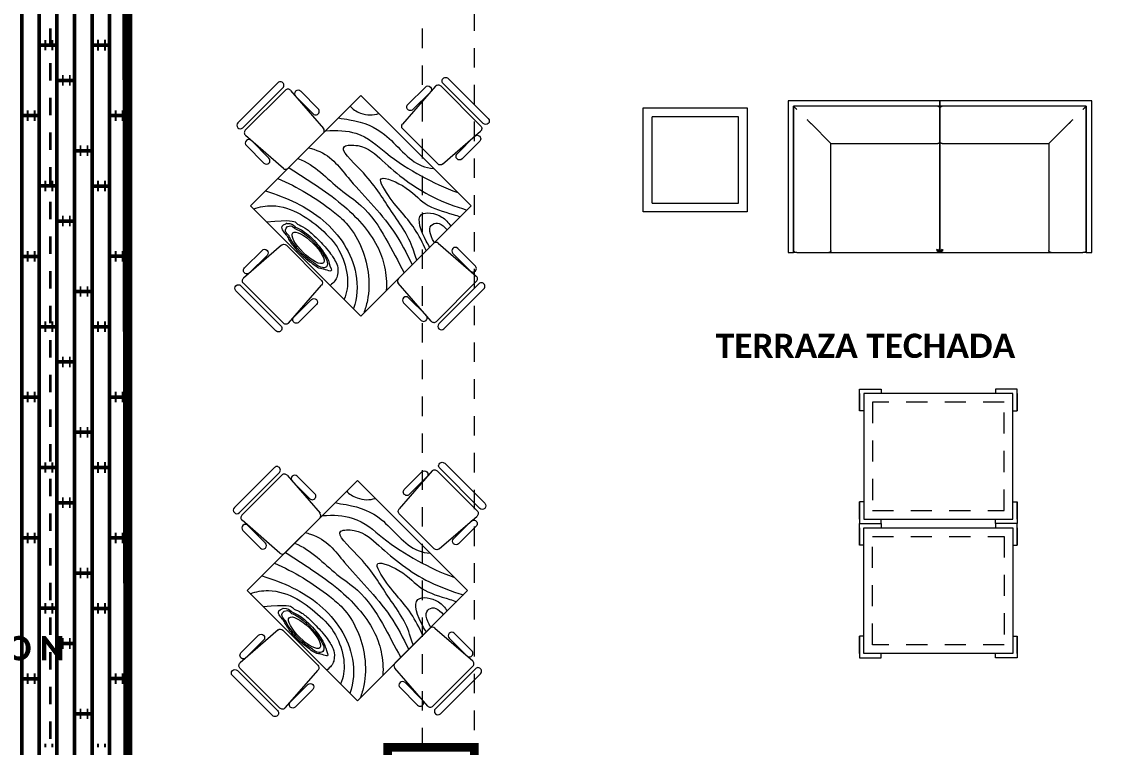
# Model space of a CAD drawing. Header units: metres. Extents: x -144 to 1000, y -717 to 29.
# Drawn here: x 452.45 to 458.7, y -567.22 to -563.03 of the extents above; entities that cross this region are included whole.
import ezdxf

# ---------------------------------------------------------------- set-up
doc = ezdxf.new("R2010")
doc.units = ezdxf.units.M
for name, pattern in [('Basculante', [0.11625, 0.075, -0.04125]), ('basculante modificado', [0.18, 0.1125, -0.0675]), ('IMPORT-HIDDEN _3_', [0.182813, 0.121875, -0.060938])]:
    doc.linetypes.add(name, pattern=pattern)
doc.layers.get('0').update_dxf_attribs({"color": 1})
doc.layers.add('00-MEDICION', color=30, linetype='Continuous')
for name, color, linetype, lineweight in [('A-DETL', 1, 'Continuous', 9), ('A-FLOR', 2, 'Continuous', 9), ('A-FLOR-PATT', 8, 'Continuous', 50), ('G-ANNO-TEXT', 2, 'Continuous', 9), ('G-IMPT', 1, 'Continuous', 9), ('I-FURN', 2, 'Continuous', 9), ('L-SITE', 7, 'Continuous', 9)]:
    doc.layers.add(name, color=color, linetype=linetype, lineweight=lineweight)
doc.styles.add('Calibri_B_1', font='calibrib.ttf', dxfattribs={"height": 0.135})

# ---------------------------------------------------------------- blocks, each defined once
blk = doc.blocks.new('COMEDOR 4 SILLAS DIAG - 21-comedor 4 45grados_dwg_M110X110-1805819-Nivel 4')
at = {"layer": 'G-IMPT', "flags": 128}
blk.add_lwpolyline([(0, 0), (0, 1.1), (1.1, 1.1), (1.1, 0)], close=True, dxfattribs=at)
at = {"layer": 'G-IMPT'}
blk.add_arc((0.2752, 0.0861), 0.01, 138.7027, 189.10249, dxfattribs=at)
blk.add_ellipse((0.4966, 0.0767), major_axis=(0.1515, 0.0015), ratio=0.31476, dxfattribs=at)
for points, knots in [([(0, 0.749), (0.0518, 0.8091), (0.1891, 0.9295), (0.4414, 0.9335), (0.7057, 0.9972), (0.8773, 1.0568), (0.9686, 1.1)], [0.9719303, 0.9719303, 0.9719303, 0.9719303, 1.1259761, 1.3571582, 1.6617126, 1.9632041, 1.9632041, 1.9632041, 1.9632041]), ([(0, 0.8783), (0.0208, 0.8915), (0.1355, 0.9769), (0.3199, 1.0545), (0.5904, 1.0045), (0.7042, 1.0808), (0.7264, 1.1)], [0.5038569, 0.5038569, 0.5038569, 0.5038569, 0.5681462, 0.8367023, 1.1794464, 1.2699002, 1.2699002, 1.2699002, 1.2699002]), ([(0, 0.9932), (0.0229, 0.9896), (0.113, 1.0131), (0.1598, 1.0632), (0.1795, 1.1)], [0.2945227, 0.2945227, 0.2945227, 0.2945227, 0.3713813, 0.4963541, 0.4963541, 0.4963541, 0.4963541]), ([(1.1, 0.5579), (1.0596, 0.5752), (0.9609, 0.6385), (0.7038, 0.6723), (0.4661, 0.7392), (0.1112, 0.7197), (0.2681, 0.8786), (0.5074, 0.8808), (0.8064, 0.915), (1.0228, 1.0172), (1.1, 1.0578)], [0.048907, 0.048907, 0.048907, 0.048907, 0.116427, 0.480781, 0.821899, 1.031537, 1.13045, 1.34421, 1.805191, 2.064308, 2.064308, 2.064308, 2.064308]), ([(1.1, 0.6524), (1.0436, 0.6735), (0.876, 0.7301), (0.7026, 0.7139), (0.4612, 0.7855), (0.7014, 0.8891), (0.8577, 0.8586), (1.0057, 0.9414), (1.085, 0.9835), (1.1, 0.9913)], [0.067736, 0.067736, 0.067736, 0.067736, 0.243918, 0.595805, 0.666767, 0.826021, 1.031842, 1.243773, 1.293489, 1.293489, 1.293489, 1.293489]), ([(1.1, 0.6879), (1.0848, 0.6913), (0.9991, 0.7132), (0.8253, 0.7904), (0.989, 0.91), (1.0711, 0.9022), (1.1, 0.8966)], [0.1661009, 0.1661009, 0.1661009, 0.1661009, 0.2091151, 0.3990807, 0.5437607, 0.6276558, 0.6276558, 0.6276558, 0.6276558]), ([(1.1, 0.7328), (1.0976, 0.7334), (1.0793, 0.7384), (1.0004, 0.7673), (0.9936, 0.8472), (1.0412, 0.8638), (1.1, 0.8602)], [0.1593153, 0.1593153, 0.1593153, 0.1593153, 0.1669416, 0.2170945, 0.2754955, 0.4324473, 0.4324473, 0.4324473, 0.4324473]), ([(0, 0.5796), (0.0113, 0.586), (0.1387, 0.6564), (0.3582, 0.6116), (0.7749, 0.619), (1.0153, 0.5418), (1.1, 0.5122)], [0.989257, 0.989257, 0.989257, 0.989257, 1.024003, 1.384133, 1.873372, 2.143024, 2.143024, 2.143024, 2.143024]), ([(0, 0.4723), (0.1199, 0.5272), (0.2992, 0.5089), (0.5882, 0.57), (0.8302, 0.5185), (1.0128, 0.458), (1.1, 0.4322)], [0.992735, 0.992735, 0.992735, 0.992735, 1.38086, 1.566082, 1.869631, 2.142355, 2.142355, 2.142355, 2.142355]), ([(0, 0.3808), (0.0732, 0.3983), (0.2226, 0.429), (0.4909, 0.4779), (0.7759, 0.4644), (0.9754, 0.3704), (1.0629, 0.2968), (1.1, 0.2535)], [0.922023, 0.922023, 0.922023, 0.922023, 1.149683, 1.385179, 1.76964, 1.936279, 2.107402, 2.107402, 2.107402, 2.107402]), ([(0, 0.2728), (0.138, 0.3285), (0.333, 0.375), (0.6411, 0.4026), (0.883, 0.3056), (1.0419, 0.1402), (1.0874, 0.0562), (1.1, 0.0281)], [0.520781, 0.520781, 0.520781, 0.520781, 0.970028, 1.09483, 1.462095, 1.657606, 1.751408, 1.751408, 1.751408, 1.751408]), ([(0, 0.148), (0.1385, 0.221), (0.4186, 0.3309), (0.8307, 0.2548), (0.9913, 0.0714), (1.0259, 0)], [0.285148, 0.285148, 0.285148, 0.285148, 0.747336, 1.190268, 1.433864, 1.433864, 1.433864, 1.433864]), ([(0.0311, 0), (0.0483, 0.0402), (0.1615, 0.1979), (0.4427, 0.2439), (0.6674, 0.2328), (0.8547, 0.131), (0.9119, 0.0472), (0.9329, 0)], [0.493181, 0.493181, 0.493181, 0.493181, 0.611132, 1.000801, 1.199211, 1.360505, 1.512637, 1.512637, 1.512637, 1.512637]), ([(0.3838, 0.1607), (0.4046, 0.1651), (0.4268, 0.1675), (0.4882, 0.1688), (0.5143, 0.1687), (0.535, 0.1683)], [1.024733, 1.024733, 1.024733, 1.024733, 1.4433032, 1.4433032, 1.6655054, 1.6655054, 1.6655054, 1.6655054]), ([(0.535, 0.1683), (0.5556, 0.1678), (0.5737, 0.1669), (0.6154, 0.1636), (0.6354, 0.1607), (0.6513, 0.1572)], [1.6655054, 1.6655054, 1.6655054, 1.6655054, 1.8877076, 1.8877076, 2.2523494, 2.2523494, 2.2523494, 2.2523494]), ([(0.1583, 0), (0.2699, 0.132), (0.2921, 0.1403), (0.3165, 0.1426), (0.3232, 0.142), (0.326, 0.1418)], [0.0069411, 0.0069411, 0.0069411, 0.0069411, 0.2306973, 0.2306973, 0.3323643, 0.3323643, 0.3323643, 0.3323643]), ([(0.3346, 0.1184), (0.3399, 0.1204), (0.3457, 0.1229), (0.3651, 0.1303), (0.3805, 0.1352), (0.42, 0.1415), (0.4431, 0.1433), (0.4695, 0.1436)], [0.501233, 0.501233, 0.501233, 0.501233, 0.702566, 0.702566, 1.105232, 1.105232, 1.507899, 1.507899, 1.507899, 1.507899]), ([(0.5178, 0.0093), (0.4872, 0.0084), (0.4571, 0.0092), (0.3973, 0.0147), (0.3684, 0.0198), (0.349, 0.0281)], [4.5737, 4.5737, 4.5737, 4.5737, 5.066298, 5.066298, 5.621924, 5.621924, 5.621924, 5.621924])]:
    blk.add_open_spline(points, degree=3, knots=knots, dxfattribs=at)
for points in [[(0.326, 0.1418), (0.339, 0.147), (0.3581, 0.1553), (0.3838, 0.1607)], [(0.6513, 0.1572), (0.664, 0.1544), (0.6726, 0.1527), (0.6867, 0.1496)], [(0.3075, 0.035), (0.2895, 0.0393), (0.2397, 0.0357), (0.2654, 0.0845)], [(0.2677, 0.0927), (0.2881, 0.1159), (0.3087, 0.118), (0.3208, 0.1171)], [(0.35, 0.0386), (0.332, 0.0473), (0.2841, 0.0308), (0.2867, 0.081)], [(0.2867, 0.081), (0.3034, 0.1182), (0.323, 0.1031), (0.3344, 0.1075)], [(0.3208, 0.1171), (0.329, 0.1166), (0.3294, 0.1163), (0.3346, 0.1184)], [(0.3344, 0.1075), (0.3458, 0.1119), (0.3596, 0.1181), (0.376, 0.1229)], [(0.376, 0.1229), (0.4259, 0.1375), (0.5438, 0.137), (0.5929, 0.1227)], [(0.4695, 0.1436), (0.5222, 0.1442), (0.5714, 0.1384), (0.6, 0.1312)], [(0.5929, 0.1227), (0.6208, 0.1146), (0.6649, 0.1139), (0.68, 0.0833)], [(0.6, 0.1312), (0.6168, 0.1269), (0.6405, 0.1246), (0.6608, 0.1146)], [(0.68, 0.0833), (0.6924, 0.058), (0.6477, 0.035), (0.627, 0.0341)], [(0.6608, 0.1146), (0.6722, 0.1089), (0.682, 0.1023), (0.7155, 0.0873)], [(0.7155, 0.0873), (0.749, 0.0724), (0.6888, 0.0567), (0.6784, 0.0469)], [(0.6867, 0.1496), (0.7009, 0.1464), (0.7171, 0.1418), (0.7328, 0.1326)], [(0.7328, 0.1326), (0.7469, 0.1243), (0.7653, 0.1104), (0.7829, 0.0804)], [(0.7829, 0.0804), (0.7959, 0.0582), (0.7976, 0.0344), (0.7937, 0)], [(0.3336, 0.0317), (0.3263, 0.0323), (0.3171, 0.0326), (0.3075, 0.035)], [(0.349, 0.0281), (0.343, 0.0306), (0.3409, 0.0311), (0.3336, 0.0317)], [(0.552, 0.0222), (0.4907, 0.0145), (0.3877, 0.0205), (0.35, 0.0386)], [(0.5884, 0.0181), (0.5695, 0.0142), (0.5483, 0.0102), (0.5178, 0.0093)], [(0.627, 0.0341), (0.6063, 0.0333), (0.5822, 0.0261), (0.552, 0.0222)], [(0.6419, 0.0267), (0.619, 0.0201), (0.6073, 0.0219), (0.5884, 0.0181)], [(0.6784, 0.0469), (0.668, 0.0372), (0.6543, 0.0304), (0.6419, 0.0267)]]:
    blk.add_open_spline(points, degree=3, dxfattribs=at)
blk = doc.blocks.new('COMEDOR 4 SILLAS DIAG - 21-comedor 4 45grados_dwg_CHAIR2-1805820-Nivel 4')
at = {"layer": 'G-IMPT'}
for p, q in [((0.1464, 0.271), (0.3219, 0.271)), ((0, -0.1749), (0, 0.1749)), ((0.0231, 0.1999), (0.3766, 0.2247)), ((0.3219, 0.221), (0.1464, 0.221)), ((0.4034, 0.1998), (0.4034, -0.1998)), ((0.4284, -0.1998), (0.4284, 0.1998)), ((0.4784, 0.1998), (0.4784, -0.1998)), ((0.3766, -0.2247), (0.0231, -0.1999)), ((0.3219, -0.221), (0.1464, -0.221)), ((0.1464, -0.271), (0.3219, -0.271))]:
    blk.add_line(p, q, dxfattribs=at)
for centre, start, end in [((0.1464, 0.246), 89.97961, 269.97961), ((0.1464, 0.246), 89.97961, 269.97961), ((0.3219, 0.246), 269.97961, 89.97961), ((0.025, 0.1749), 94.39871, 180), ((0.3784, 0.1998), 360, 94.02744), ((0.4534, 0.1998), 360, 180), ((0.025, -0.1749), 180, 265.60129), ((0.1464, -0.246), 90.02039, 270.02039), ((0.1464, -0.246), 90.02039, 270.02039), ((0.3219, -0.246), 270.02039, 90.02039), ((0.3784, -0.1998), 265.97256, 360), ((0.4534, -0.1998), 180, 360)]:
    blk.add_arc(centre, 0.025, start, end, dxfattribs=at)
blk = doc.blocks.new('COMEDOR 4 SILLAS DIAG - 21-comedor 4 45grados_dwg_CHAIR2-1805821-Nivel 4')
at = {"layer": 'G-IMPT'}
for p, q in [((0.1464, 0.271), (0.3219, 0.271)), ((0, -0.1749), (0, 0.1749)), ((0.0231, 0.1999), (0.3766, 0.2247)), ((0.3219, 0.221), (0.1464, 0.221)), ((0.4034, 0.1998), (0.4034, -0.1998)), ((0.4284, -0.1998), (0.4284, 0.1998)), ((0.4784, 0.1998), (0.4784, -0.1998)), ((0.3766, -0.2247), (0.0231, -0.1999)), ((0.3219, -0.221), (0.1464, -0.221)), ((0.1464, -0.271), (0.3219, -0.271))]:
    blk.add_line(p, q, dxfattribs=at)
for centre, start, end in [((0.1464, 0.246), 89.97961, 269.97961), ((0.1464, 0.246), 89.97961, 269.97961), ((0.3219, 0.246), 269.97961, 89.97961), ((0.025, 0.1749), 94.39871, 180), ((0.3784, 0.1998), 360, 94.02744), ((0.4534, 0.1998), 360, 180), ((0.025, -0.1749), 180, 265.60129), ((0.1464, -0.246), 90.02039, 270.02039), ((0.1464, -0.246), 90.02039, 270.02039), ((0.3219, -0.246), 270.02039, 90.02039), ((0.3784, -0.1998), 265.97256, 360), ((0.4534, -0.1998), 180, 360)]:
    blk.add_arc(centre, 0.025, start, end, dxfattribs=at)
blk = doc.blocks.new('COMEDOR 4 SILLAS DIAG - 21-comedor 4 45grados_dwg_A$C282D5D8F-1805822-Nivel 4')
at = {"extrusion": (0, 0, -1), "xscale": 10, "yscale": 10, "zscale": -10}
for p, rotation in [((12.243, 7.536), 90.00000000000001), ((12.243, -4.082), 270)]:
    blk.add_blockref('COMEDOR 4 SILLAS DIAG - 21-comedor 4 45grados_dwg_CHAIR2-1805820-Nivel 4', p, dxfattribs=dict(at, rotation=rotation))
at = {"xscale": 10, "yscale": 10, "zscale": 10}
for name, p in [('COMEDOR 4 SILLAS DIAG - 21-comedor 4 45grados_dwg_M110X110-1805819-Nivel 4', (-17.743, -3.892)), ('COMEDOR 4 SILLAS DIAG - 21-comedor 4 45grados_dwg_CHAIR2-1805821-Nivel 4', (-6.743, 1.608))]:
    blk.add_blockref(name, p, dxfattribs=at)
at = {"xscale": 10, "yscale": 10, "zscale": 10, "rotation": 180}
blk.add_blockref('COMEDOR 4 SILLAS DIAG - 21-comedor 4 45grados_dwg_CHAIR2-1805821-Nivel 4', (-17.743, 1.608), dxfattribs=at)
blk = doc.blocks.new('COMEDOR 4 SILLAS DIAG - 21-comedor 4 45grados_dwg-1805818-Nivel 4')
at = {"xscale": 0.0818181818181819, "yscale": 0.0818181818181819, "zscale": 0.0818181818181819, "rotation": 314.9999999999999}
blk.add_blockref('COMEDOR 4 SILLAS DIAG - 21-comedor 4 45grados_dwg_A$C282D5D8F-1805822-Nivel 4', (-2211.6483, 496.7134), dxfattribs=at)
blk = doc.blocks.new('U')
at = {"layer": 'A-DETL', "color": 7, "linetype": 'Basculante', "lineweight": 35}
blk.add_line((457.1376, -498.6099), (457.1376, -506.3589), dxfattribs=at)
at = {"layer": 'A-DETL', "color": 7, "linetype": 'basculante modificado'}
for p, q in [((459.2877, -505.5599), (459.2877, -498.7599)), ((459.5877, -498.7599), (459.5877, -505.5599))]:
    blk.add_line(p, q, dxfattribs=at)
at = {"layer": 'A-FLOR'}
blk.add_line((457.5876, -500.4099), (457.5876, -506.46), dxfattribs=at)
at = {"layer": 'A-FLOR-PATT', "color": 8, "true_color": 0x808080, "transparency": 33554559}
for p, q in [((456.9741, -499.3599), (456.9741, -508.97)), ((457.0757, -499.3599), (457.0757, -508.97)), ((457.1773, -499.3599), (457.1773, -508.97)), ((457.2789, -499.3599), (457.2789, -506.6274)), ((457.3805, -499.3599), (457.3805, -506.6274)), ((457.4821, -499.3599), (457.4821, -506.6274)), ((457.5837, -499.3599), (457.5837, -506.6274)), ((457.1061, -501.4857), (457.1145, -501.4857)), ((457.1468, -501.4857), (457.1552, -501.4857)), ((457.4105, -501.4853), (457.4189, -501.4853)), ((457.4512, -501.4853), (457.4596, -501.4853)), ((457.0751, -501.5057), (457.1767, -501.5057)), ((457.1061, -501.5257), (457.1145, -501.5257)), ((457.1468, -501.5257), (457.1552, -501.5257)), ((457.3805, -501.5061), (457.4821, -501.5061)), ((457.4105, -501.5261), (457.4189, -501.5261)), ((457.4512, -501.5261), (457.4596, -501.5261)), ((457.1773, -501.7093), (457.2789, -501.7093)), ((457.2073, -501.6885), (457.2157, -501.6885)), ((457.2073, -501.7293), (457.2157, -501.7293)), ((457.248, -501.6885), (457.2564, -501.6885)), ((457.248, -501.7293), (457.2564, -501.7293)), ((456.9741, -501.9125), (457.0757, -501.9125)), ((457.0041, -501.8917), (457.0125, -501.8917)), ((457.0041, -501.9325), (457.0125, -501.9325)), ((457.0448, -501.8917), (457.0532, -501.8917)), ((457.0448, -501.9325), (457.0532, -501.9325)), ((457.4815, -501.9121), (457.5831, -501.9121)), ((457.5125, -501.8921), (457.5209, -501.8921)), ((457.5125, -501.9321), (457.5209, -501.9321)), ((457.5532, -501.8921), (457.5616, -501.8921)), ((457.5532, -501.9321), (457.5616, -501.9321)), ((457.2783, -502.1153), (457.3799, -502.1153)), ((457.3093, -502.0953), (457.3177, -502.0953)), ((457.35, -502.0953), (457.3584, -502.0953)), ((457.5837, -502.1157), (457.5876, -502.1157)), ((457.3093, -502.1353), (457.3177, -502.1353)), ((457.35, -502.1353), (457.3584, -502.1353)), ((457.1061, -502.2985), (457.1145, -502.2985)), ((457.1468, -502.2985), (457.1552, -502.2985)), ((457.4105, -502.2981), (457.4189, -502.2981)), ((457.4512, -502.2981), (457.4596, -502.2981)), ((457.0751, -502.3185), (457.1767, -502.3185)), ((457.1061, -502.3385), (457.1145, -502.3385)), ((457.1468, -502.3385), (457.1552, -502.3385)), ((457.3805, -502.3189), (457.4821, -502.3189)), ((457.4105, -502.3389), (457.4189, -502.3389)), ((457.4512, -502.3389), (457.4596, -502.3389)), ((457.1773, -502.5221), (457.2789, -502.5221)), ((457.2073, -502.5013), (457.2157, -502.5013)), ((457.2073, -502.5421), (457.2157, -502.5421)), ((457.248, -502.5013), (457.2564, -502.5013)), ((457.248, -502.5421), (457.2564, -502.5421)), ((456.9741, -502.7253), (457.0757, -502.7253)), ((457.0041, -502.7045), (457.0125, -502.7045)), ((457.0041, -502.7453), (457.0125, -502.7453)), ((457.0448, -502.7045), (457.0532, -502.7045)), ((457.0448, -502.7453), (457.0532, -502.7453)), ((457.4815, -502.7249), (457.5831, -502.7249)), ((457.5125, -502.7049), (457.5209, -502.7049)), ((457.5125, -502.7449), (457.5209, -502.7449)), ((457.5532, -502.7049), (457.5616, -502.7049)), ((457.5532, -502.7449), (457.5616, -502.7449)), ((457.2783, -502.9281), (457.3799, -502.9281)), ((457.3093, -502.9081), (457.3177, -502.9081)), ((457.35, -502.9081), (457.3584, -502.9081)), ((457.5837, -502.9285), (457.5876, -502.9285)), ((457.3093, -502.9481), (457.3177, -502.9481)), ((457.35, -502.9481), (457.3584, -502.9481)), ((457.1061, -503.1113), (457.1145, -503.1113)), ((457.1468, -503.1113), (457.1552, -503.1113)), ((457.4105, -503.1109), (457.4189, -503.1109)), ((457.4512, -503.1109), (457.4596, -503.1109)), ((457.0751, -503.1313), (457.1767, -503.1313)), ((457.1061, -503.1513), (457.1145, -503.1513)), ((457.1468, -503.1513), (457.1552, -503.1513)), ((457.3805, -503.1317), (457.4821, -503.1317)), ((457.4105, -503.1517), (457.4189, -503.1517)), ((457.4512, -503.1517), (457.4596, -503.1517)), ((457.1773, -503.3349), (457.2789, -503.3349)), ((457.2073, -503.3141), (457.2157, -503.3141)), ((457.2073, -503.3549), (457.2157, -503.3549)), ((457.248, -503.3141), (457.2564, -503.3141)), ((457.248, -503.3549), (457.2564, -503.3549)), ((456.9741, -503.5381), (457.0757, -503.5381)), ((457.0041, -503.5173), (457.0125, -503.5173)), ((457.0041, -503.5581), (457.0125, -503.5581)), ((457.0448, -503.5173), (457.0532, -503.5173)), ((457.0448, -503.5581), (457.0532, -503.5581)), ((457.4815, -503.5377), (457.5831, -503.5377)), ((457.5125, -503.5177), (457.5209, -503.5177)), ((457.5125, -503.5577), (457.5209, -503.5577)), ((457.5532, -503.5177), (457.5616, -503.5177)), ((457.5532, -503.5577), (457.5616, -503.5577)), ((457.2783, -503.7409), (457.3799, -503.7409)), ((457.3093, -503.7209), (457.3177, -503.7209)), ((457.35, -503.7209), (457.3584, -503.7209)), ((457.5837, -503.7413), (457.5876, -503.7413)), ((457.3093, -503.7609), (457.3177, -503.7609)), ((457.35, -503.7609), (457.3584, -503.7609)), ((457.1061, -503.9241), (457.1145, -503.9241)), ((457.1468, -503.9241), (457.1552, -503.9241)), ((457.4105, -503.9237), (457.4189, -503.9237)), ((457.4512, -503.9237), (457.4596, -503.9237)), ((457.0751, -503.9441), (457.1767, -503.9441)), ((457.1061, -503.9641), (457.1145, -503.9641)), ((457.1468, -503.9641), (457.1552, -503.9641)), ((457.3805, -503.9445), (457.4821, -503.9445)), ((457.4105, -503.9645), (457.4189, -503.9645)), ((457.4512, -503.9645), (457.4596, -503.9645)), ((457.1773, -504.1477), (457.2789, -504.1477)), ((457.2073, -504.1269), (457.2157, -504.1269)), ((457.2073, -504.1677), (457.2157, -504.1677)), ((457.248, -504.1269), (457.2564, -504.1269)), ((457.248, -504.1677), (457.2564, -504.1677)), ((456.9741, -504.3509), (457.0757, -504.3509)), ((457.0041, -504.3301), (457.0125, -504.3301)), ((457.0041, -504.3709), (457.0125, -504.3709)), ((457.0448, -504.3301), (457.0532, -504.3301)), ((457.0448, -504.3709), (457.0532, -504.3709)), ((457.4815, -504.3505), (457.5831, -504.3505)), ((457.5125, -504.3305), (457.5209, -504.3305)), ((457.5125, -504.3705), (457.5209, -504.3705)), ((457.5532, -504.3305), (457.5616, -504.3305)), ((457.5532, -504.3705), (457.5616, -504.3705)), ((457.2783, -504.5537), (457.3799, -504.5537)), ((457.3093, -504.5337), (457.3177, -504.5337)), ((457.35, -504.5337), (457.3584, -504.5337)), ((457.5837, -504.5541), (457.5876, -504.5541)), ((457.3093, -504.5737), (457.3177, -504.5737)), ((457.35, -504.5737), (457.3584, -504.5737)), ((457.1061, -504.7369), (457.1145, -504.7369)), ((457.1468, -504.7369), (457.1552, -504.7369)), ((457.4105, -504.7365), (457.4189, -504.7365)), ((457.4512, -504.7365), (457.4596, -504.7365)), ((457.0751, -504.7569), (457.1767, -504.7569)), ((457.1061, -504.7769), (457.1145, -504.7769)), ((457.1468, -504.7769), (457.1552, -504.7769)), ((457.3805, -504.7573), (457.4821, -504.7573)), ((457.4105, -504.7773), (457.4189, -504.7773)), ((457.4512, -504.7773), (457.4596, -504.7773)), ((457.1773, -504.9605), (457.2789, -504.9605)), ((457.2073, -504.9397), (457.2157, -504.9397)), ((457.2073, -504.9805), (457.2157, -504.9805)), ((457.248, -504.9397), (457.2564, -504.9397)), ((457.248, -504.9805), (457.2564, -504.9805)), ((456.9741, -505.1637), (457.0757, -505.1637)), ((457.0041, -505.1429), (457.0125, -505.1429)), ((457.0041, -505.1837), (457.0125, -505.1837)), ((457.0448, -505.1429), (457.0532, -505.1429)), ((457.0448, -505.1837), (457.0532, -505.1837)), ((457.4815, -505.1633), (457.5831, -505.1633)), ((457.5125, -505.1433), (457.5209, -505.1433)), ((457.5125, -505.1833), (457.5209, -505.1833)), ((457.5532, -505.1433), (457.5616, -505.1433)), ((457.5532, -505.1833), (457.5616, -505.1833)), ((457.2783, -505.3665), (457.3799, -505.3665)), ((457.3093, -505.3465), (457.3177, -505.3465)), ((457.35, -505.3465), (457.3584, -505.3465)), ((457.5837, -505.3669), (457.5876, -505.3669)), ((457.3093, -505.3865), (457.3177, -505.3865)), ((457.35, -505.3865), (457.3584, -505.3865)), ((457.1061, -505.5497), (457.1145, -505.5497)), ((457.1468, -505.5497), (457.1552, -505.5497)), ((457.4105, -505.5493), (457.4189, -505.5493)), ((457.4512, -505.5493), (457.4596, -505.5493))]:
    blk.add_line(p, q, dxfattribs=at)
at = {"layer": 'I-FURN'}
for p, q in [((462.2761, -501.8268), (461.3998, -501.8268)), ((461.3998, -501.8268), (461.3998, -502.7031)), ((461.4315, -502.7031), (461.4315, -501.8585)), ((462.2761, -501.8585), (461.4315, -501.8585)), ((462.2634, -501.8585), (461.4315, -501.8585)), ((461.4315, -501.8585), (461.4315, -502.6904)), ((462.2761, -501.8585), (462.2761, -501.8268)), ((463.1524, -501.8268), (462.2761, -501.8268)), ((462.2761, -501.8268), (462.2761, -501.8585)), ((462.2761, -501.8776), (462.2761, -501.8585)), ((463.1206, -501.8585), (462.2761, -501.8585)), ((462.2761, -501.8585), (462.2761, -501.8776)), ((463.1206, -501.8585), (462.2888, -501.8585)), ((463.1206, -501.8585), (463.1206, -502.7031)), ((463.1206, -502.6904), (463.1206, -501.8585)), ((463.1524, -502.7031), (463.1524, -501.8268)), ((462.2761, -501.8776), (462.2761, -501.9343)), ((462.2761, -501.9343), (462.2761, -501.8776)), ((462.2761, -501.9343), (462.2761, -501.9465)), ((462.2761, -501.9465), (462.2761, -501.9343)), ((461.5318, -501.9588), (461.6462, -502.0732)), ((462.2761, -501.9465), (462.2761, -502.061)), ((462.2761, -502.061), (462.2761, -501.9465)), ((462.9059, -502.0732), (463.0203, -501.9588)), ((462.2761, -502.061), (462.2761, -502.702)), ((462.2761, -502.702), (462.2761, -502.061)), ((461.6469, -502.0739), (462.2634, -502.0739)), ((461.6469, -502.6904), (461.6469, -502.0739)), ((462.2888, -502.0739), (462.9052, -502.0739)), ((462.9052, -502.0739), (462.9052, -502.6904)), ((461.3998, -502.7031), (461.4315, -502.7031)), ((461.4506, -502.7031), (461.4315, -502.7031)), ((461.4506, -502.7031), (461.5073, -502.7031)), ((461.5073, -502.7031), (461.5195, -502.7031)), ((461.5195, -502.7031), (461.634, -502.7031)), ((461.634, -502.7031), (462.275, -502.7031)), ((462.2705, -502.6975), (462.2761, -502.7031)), ((462.275, -502.7031), (462.2761, -502.7031)), ((462.2759, -502.7031), (462.2761, -502.7031)), ((462.2761, -502.7031), (462.2816, -502.6975)), ((462.2761, -502.702), (462.2761, -502.7031)), ((462.2761, -502.7031), (462.2761, -502.702)), ((462.2761, -502.7029), (462.2761, -502.7031)), ((462.2761, -502.7031), (462.2761, -502.7029)), ((462.2761, -502.7031), (462.2763, -502.7031)), ((462.2761, -502.7031), (462.2772, -502.7031)), ((462.2772, -502.7031), (462.9181, -502.7031)), ((462.9181, -502.7031), (463.0326, -502.7031)), ((463.0326, -502.7031), (463.0449, -502.7031)), ((463.0449, -502.7031), (463.1016, -502.7031)), ((463.1032, -502.7031), (463.1016, -502.7031)), ((463.1206, -502.7031), (463.1047, -502.7031)), ((463.1206, -502.7031), (463.1524, -502.7031)), ((461.8116, -503.4919), (461.9363, -503.4919)), ((461.8116, -503.6166), (461.8116, -503.4919)), ((461.9363, -503.4919), (461.9363, -503.5169)), ((462.5977, -503.4919), (462.5977, -503.5169)), ((462.7224, -503.4919), (462.5977, -503.4919)), ((462.7224, -503.6166), (462.7224, -503.4919)), ((461.8116, -503.5169), (461.8116, -503.6166)), ((462.6974, -503.5169), (461.8366, -503.5169)), ((461.8366, -503.5169), (461.8366, -504.2421)), ((462.6974, -504.2421), (462.6974, -503.5169)), ((462.7224, -503.5169), (462.7224, -503.6166)), ((461.8366, -503.6166), (461.8116, -503.6166)), ((462.6974, -503.6166), (462.7224, -503.6166)), ((461.8366, -504.1424), (461.8116, -504.1424)), ((461.8116, -504.1424), (461.8116, -504.267)), ((461.8116, -504.2421), (461.8116, -504.1424)), ((462.6974, -504.1424), (462.7224, -504.1424)), ((462.7224, -504.1424), (462.7224, -504.267)), ((462.7224, -504.2421), (462.7224, -504.1424)), ((461.8366, -504.2421), (462.6974, -504.2421)), ((461.9363, -504.267), (461.9363, -504.2421)), ((462.5977, -504.267), (462.5977, -504.2421)), ((461.8116, -504.267), (461.9363, -504.267)), ((461.8116, -504.267), (461.9363, -504.267)), ((461.8116, -504.3917), (461.8116, -504.267)), ((461.8116, -504.292), (461.8116, -504.3917)), ((461.8366, -504.292), (462.6974, -504.292)), ((461.8366, -505.0172), (461.8366, -504.292)), ((461.9363, -504.267), (461.9363, -504.292)), ((462.7224, -504.267), (462.5977, -504.267)), ((462.5977, -504.267), (462.5977, -504.292)), ((462.7224, -504.267), (462.5977, -504.267)), ((462.6974, -504.292), (462.6974, -505.0172)), ((462.7224, -504.3917), (462.7224, -504.267)), ((462.7224, -504.292), (462.7224, -504.3917)), ((461.8366, -504.3917), (461.8116, -504.3917)), ((462.6974, -504.3917), (462.7224, -504.3917)), ((461.8366, -504.9175), (461.8116, -504.9175)), ((461.8116, -504.9175), (461.8116, -505.0422)), ((461.8116, -505.0172), (461.8116, -504.9175)), ((462.6974, -504.9175), (462.7224, -504.9175)), ((462.7224, -504.9175), (462.7224, -505.0422)), ((462.7224, -505.0172), (462.7224, -504.9175)), ((461.8116, -505.0422), (461.9363, -505.0422)), ((462.6974, -505.0172), (461.8366, -505.0172)), ((461.9363, -505.0422), (461.9363, -505.0172)), ((462.5977, -505.0422), (462.5977, -505.0172)), ((462.7224, -505.0422), (462.5977, -505.0422))]:
    blk.add_line(p, q, dxfattribs=at)
at = {"layer": 'I-FURN', "color": 251, "linetype": 'IMPORT-HIDDEN _3_', "true_color": 0x666666}
for p, q in [((462.6475, -503.5667), (461.8864, -503.5667)), ((461.8864, -503.5667), (461.8864, -504.1922)), ((462.6475, -504.1922), (462.6475, -503.5667)), ((461.8864, -504.1922), (462.6475, -504.1922)), ((461.8864, -504.3419), (462.6475, -504.3419)), ((461.8864, -504.9673), (461.8864, -504.3419)), ((462.6475, -504.3419), (462.6475, -504.9673)), ((462.6475, -504.9673), (461.8864, -504.9673))]:
    blk.add_line(p, q, dxfattribs=at)
at = {"layer": 'I-FURN', "flags": 128}
for points in [[(462.2634, -501.8585), (462.2639, -501.8585), (462.2644, -501.8585), (462.2649, -501.8586), (462.2654, -501.8587), (462.2659, -501.8588), (462.2664, -501.8589)], [(462.2634, -501.8585), (462.2639, -501.8585), (462.2644, -501.8585), (462.2649, -501.8586), (462.2654, -501.8587), (462.2659, -501.8588), (462.2664, -501.8589)], [(462.2678, -501.8593), (462.2683, -501.8595), (462.2688, -501.8597), (462.2692, -501.8599), (462.2697, -501.8602), (462.2701, -501.8604), (462.2705, -501.8607), (462.2709, -501.861), (462.2713, -501.8613), (462.2717, -501.8617), (462.2721, -501.862), (462.2725, -501.8624), (462.2728, -501.8627), (462.2732, -501.8631), (462.2735, -501.8635), (462.2738, -501.8639), (462.274, -501.8643), (462.2743, -501.8648), (462.2746, -501.8652), (462.2748, -501.8657), (462.275, -501.8661), (462.2752, -501.8666), (462.2754, -501.8671), (462.2755, -501.8676), (462.2757, -501.8681), (462.2758, -501.8686), (462.2759, -501.8691), (462.276, -501.8696), (462.276, -501.8701), (462.276, -501.8706), (462.2761, -501.8711), (462.2761, -501.8712)], [(462.2678, -501.8593), (462.2683, -501.8595), (462.2688, -501.8597), (462.2692, -501.8599), (462.2697, -501.8602), (462.2701, -501.8604), (462.2705, -501.8607), (462.2709, -501.861), (462.2713, -501.8613), (462.2717, -501.8617), (462.2721, -501.862), (462.2725, -501.8624), (462.2728, -501.8627), (462.2732, -501.8631), (462.2735, -501.8635), (462.2738, -501.8639), (462.274, -501.8643), (462.2743, -501.8648), (462.2746, -501.8652), (462.2748, -501.8657), (462.275, -501.8661), (462.2752, -501.8666), (462.2754, -501.8671), (462.2755, -501.8676), (462.2757, -501.8681), (462.2758, -501.8686), (462.2759, -501.8691), (462.276, -501.8696), (462.276, -501.8701), (462.276, -501.8706), (462.2761, -501.8711), (462.2761, -501.8712)], [(462.2761, -501.8712), (462.2761, -501.8707), (462.2761, -501.8702), (462.2762, -501.8697), (462.2762, -501.8692), (462.2763, -501.8687), (462.2764, -501.8682), (462.2766, -501.8677), (462.2767, -501.8672), (462.2769, -501.8667), (462.2771, -501.8663), (462.2773, -501.8658), (462.2775, -501.8653), (462.2777, -501.8649), (462.278, -501.8645), (462.2783, -501.864), (462.2786, -501.8636), (462.2789, -501.8632), (462.2792, -501.8628), (462.2796, -501.8625), (462.2799, -501.8621), (462.2803, -501.8618), (462.2807, -501.8614), (462.2811, -501.8611), (462.2815, -501.8608), (462.2819, -501.8605), (462.2823, -501.8603), (462.2828, -501.86), (462.2832, -501.8598), (462.2837, -501.8596), (462.2842, -501.8594), (462.2846, -501.8592), (462.2851, -501.859), (462.2856, -501.8589), (462.2861, -501.8588), (462.2866, -501.8587), (462.2871, -501.8586), (462.2876, -501.8586), (462.2881, -501.8585), (462.2886, -501.8585)], [(462.2761, -501.8712), (462.2761, -501.8707), (462.2761, -501.8702), (462.2762, -501.8697), (462.2762, -501.8692), (462.2763, -501.8687), (462.2764, -501.8682), (462.2766, -501.8677), (462.2767, -501.8672), (462.2769, -501.8667), (462.2771, -501.8663), (462.2773, -501.8658), (462.2775, -501.8653), (462.2777, -501.8649), (462.278, -501.8645), (462.2783, -501.864), (462.2786, -501.8636), (462.2789, -501.8632), (462.2792, -501.8628), (462.2796, -501.8625), (462.2799, -501.8621), (462.2803, -501.8618), (462.2807, -501.8614), (462.2811, -501.8611), (462.2815, -501.8608), (462.2819, -501.8605), (462.2823, -501.8603), (462.2828, -501.86), (462.2832, -501.8598), (462.2837, -501.8596), (462.2842, -501.8594), (462.2846, -501.8592), (462.2851, -501.859), (462.2856, -501.8589), (462.2861, -501.8588), (462.2866, -501.8587), (462.2871, -501.8586), (462.2876, -501.8586), (462.2881, -501.8585), (462.2886, -501.8585)], [(462.2761, -502.0612), (462.2761, -502.0617), (462.276, -502.0622), (462.276, -502.0627), (462.2759, -502.0632), (462.2758, -502.0637), (462.2757, -502.0642), (462.2756, -502.0647), (462.2754, -502.0652), (462.2752, -502.0657), (462.2751, -502.0661), (462.2749, -502.0666), (462.2746, -502.0671), (462.2744, -502.0675), (462.2741, -502.0679), (462.2738, -502.0684), (462.2735, -502.0688), (462.2732, -502.0692), (462.2729, -502.0696), (462.2726, -502.0699), (462.2722, -502.0703), (462.2718, -502.0706), (462.2715, -502.071), (462.2711, -502.0713), (462.2706, -502.0716), (462.2702, -502.0719), (462.2698, -502.0721), (462.2693, -502.0724), (462.2689, -502.0726), (462.2684, -502.0728), (462.268, -502.073), (462.2675, -502.0732), (462.267, -502.0734), (462.2665, -502.0735), (462.266, -502.0736), (462.2655, -502.0737), (462.265, -502.0738), (462.2645, -502.0738), (462.264, -502.0739), (462.2635, -502.0739), (462.2634, -502.0739)], [(462.2888, -502.0739), (462.2883, -502.0739), (462.2877, -502.0739), (462.2872, -502.0738), (462.2867, -502.0737), (462.2862, -502.0736), (462.2857, -502.0735), (462.2853, -502.0734), (462.2848, -502.0732), (462.2843, -502.0731), (462.2838, -502.0729), (462.2834, -502.0727), (462.2829, -502.0725), (462.2825, -502.0722), (462.282, -502.072), (462.2816, -502.0717), (462.2812, -502.0714), (462.2808, -502.0711), (462.2804, -502.0707), (462.28, -502.0704), (462.2797, -502.07), (462.2793, -502.0697), (462.279, -502.0693), (462.2787, -502.0689), (462.2784, -502.0685), (462.2781, -502.0681), (462.2778, -502.0676), (462.2776, -502.0672), (462.2773, -502.0667), (462.2771, -502.0663), (462.2769, -502.0658), (462.2768, -502.0653), (462.2766, -502.0648), (462.2765, -502.0643), (462.2763, -502.0638), (462.2762, -502.0634), (462.2762, -502.0628), (462.2761, -502.0623), (462.2761, -502.0618), (462.2761, -502.0613), (462.2761, -502.0612)], [(461.4442, -502.7031), (461.4437, -502.703), (461.4432, -502.703), (461.4427, -502.703), (461.4422, -502.7029), (461.4417, -502.7028), (461.4412, -502.7027), (461.4407, -502.7026), (461.4402, -502.7024), (461.4397, -502.7022), (461.4393, -502.7021), (461.4388, -502.7018), (461.4383, -502.7016), (461.4379, -502.7014), (461.4375, -502.7011), (461.437, -502.7008), (461.4366, -502.7005), (461.4362, -502.7002), (461.4358, -502.6999), (461.4355, -502.6996), (461.4351, -502.6992), (461.4348, -502.6988), (461.4344, -502.6985), (461.4341, -502.6981), (461.4338, -502.6976), (461.4335, -502.6972), (461.4333, -502.6968), (461.433, -502.6963), (461.4328, -502.6959), (461.4326, -502.6954), (461.4324, -502.695), (461.4322, -502.6945), (461.432, -502.694), (461.4319, -502.6935), (461.4318, -502.693), (461.4317, -502.6925), (461.4316, -502.692), (461.4316, -502.6915), (461.4315, -502.691), (461.4315, -502.6905)], [(461.4442, -502.7031), (461.4437, -502.703), (461.4432, -502.703), (461.4427, -502.703), (461.4422, -502.7029), (461.4417, -502.7028), (461.4412, -502.7027), (461.4407, -502.7026), (461.4402, -502.7024), (461.4397, -502.7022), (461.4393, -502.7021), (461.4388, -502.7018), (461.4383, -502.7016), (461.4379, -502.7014), (461.4375, -502.7011), (461.437, -502.7008), (461.4366, -502.7005), (461.4362, -502.7002), (461.4358, -502.6999), (461.4355, -502.6996), (461.4351, -502.6992), (461.4348, -502.6988), (461.4344, -502.6985), (461.4341, -502.6981), (461.4338, -502.6976), (461.4335, -502.6972), (461.4333, -502.6968), (461.433, -502.6963), (461.4328, -502.6959), (461.4326, -502.6954), (461.4324, -502.695), (461.4322, -502.6945), (461.432, -502.694), (461.4319, -502.6935), (461.4318, -502.693), (461.4317, -502.6925), (461.4316, -502.692), (461.4316, -502.6915), (461.4315, -502.691), (461.4315, -502.6905)], [(461.6469, -502.6904), (461.6469, -502.6909), (461.6469, -502.6914), (461.6468, -502.6919), (461.6467, -502.6924), (461.6466, -502.6929), (461.6465, -502.6934), (461.6464, -502.6939), (461.6463, -502.6944), (461.6461, -502.6948), (461.6459, -502.6953), (461.6457, -502.6958), (461.6455, -502.6962), (461.6452, -502.6967), (461.645, -502.6971), (461.6447, -502.6975), (461.6444, -502.6979), (461.6441, -502.6983), (461.6437, -502.6987), (461.6434, -502.6991), (461.643, -502.6995), (461.6427, -502.6998), (461.6423, -502.7001), (461.6419, -502.7005), (461.6415, -502.7008), (461.6411, -502.701), (461.6406, -502.7013), (461.6402, -502.7016), (461.6397, -502.7018), (461.6393, -502.702), (461.6388, -502.7022), (461.6383, -502.7024), (461.6378, -502.7025), (461.6373, -502.7027), (461.6369, -502.7028), (461.6364, -502.7029), (461.6359, -502.703), (461.6353, -502.703), (461.6348, -502.703), (461.6343, -502.7031), (461.6342, -502.7031)], [(462.9179, -502.7031), (462.9174, -502.703), (462.9169, -502.703), (462.9164, -502.703), (462.9159, -502.7029), (462.9154, -502.7028), (462.9149, -502.7027), (462.9144, -502.7026), (462.9139, -502.7024), (462.9135, -502.7022), (462.913, -502.7021), (462.9125, -502.7018), (462.9121, -502.7016), (462.9116, -502.7014), (462.9112, -502.7011), (462.9108, -502.7008), (462.9103, -502.7005), (462.9099, -502.7002), (462.9096, -502.6999), (462.9092, -502.6996), (462.9088, -502.6992), (462.9085, -502.6988), (462.9081, -502.6985), (462.9078, -502.6981), (462.9075, -502.6976), (462.9072, -502.6972), (462.907, -502.6968), (462.9067, -502.6963), (462.9065, -502.6959), (462.9063, -502.6954), (462.9061, -502.695), (462.9059, -502.6945), (462.9058, -502.694), (462.9056, -502.6935), (462.9055, -502.693), (462.9054, -502.6925), (462.9053, -502.692), (462.9053, -502.6915), (462.9052, -502.691), (462.9052, -502.6905), (462.9052, -502.6904)], [(463.1139, -502.7016), (463.1134, -502.7018), (463.113, -502.702)], [(463.1139, -502.7016), (463.1134, -502.7018), (463.113, -502.702)], [(463.1187, -502.6971), (463.1184, -502.6975), (463.1181, -502.6979), (463.1178, -502.6983), (463.1175, -502.6987), (463.1171, -502.6991), (463.1168, -502.6995), (463.1164, -502.6998), (463.116, -502.7001), (463.1156, -502.7005)], [(463.1187, -502.6971), (463.1184, -502.6975), (463.1181, -502.6979), (463.1178, -502.6983), (463.1175, -502.6987), (463.1171, -502.6991), (463.1168, -502.6995), (463.1164, -502.6998), (463.116, -502.7001), (463.1156, -502.7005)], [(463.1206, -502.6904), (463.1206, -502.6909), (463.1206, -502.6914), (463.1205, -502.6919), (463.1204, -502.6924), (463.1204, -502.6929), (463.1202, -502.6934), (463.1201, -502.6939), (463.12, -502.6944), (463.1198, -502.6948), (463.1196, -502.6953), (463.1194, -502.6958), (463.1192, -502.6962), (463.1189, -502.6967)], [(463.1206, -502.6904), (463.1206, -502.6909), (463.1206, -502.6914), (463.1205, -502.6919), (463.1204, -502.6924), (463.1204, -502.6929), (463.1202, -502.6934), (463.1201, -502.6939), (463.12, -502.6944), (463.1198, -502.6948), (463.1196, -502.6953), (463.1194, -502.6958), (463.1192, -502.6962), (463.1189, -502.6967)]]:
    blk.add_lwpolyline(points, dxfattribs=at)
at = {"layer": 'I-FURN'}
for points, knots in [([(461.4315, -501.8585), (461.4315, -501.8585), (461.4318, -501.8588), (461.4329, -501.8599), (461.434, -501.861), (461.4352, -501.8622), (461.4362, -501.8632), (461.4374, -501.8644), (461.4389, -501.8659), (461.4407, -501.8677), (461.4421, -501.8691), (461.4437, -501.8706), (461.4464, -501.8734), (461.4489, -501.8759), (461.4506, -501.8776)], [0, 0, 0, 0, 0.166667, 0.25, 0.333333, 0.416667, 0.458333, 0.5, 0.583333, 0.666667, 0.708333, 0.75, 0.833333, 1, 1, 1, 1]), ([(463.1016, -501.8776), (463.1033, -501.8759), (463.1057, -501.8734), (463.1089, -501.8702), (463.1107, -501.8684), (463.1121, -501.867), (463.1135, -501.8656), (463.1148, -501.8644), (463.1159, -501.8632), (463.117, -501.8622), (463.1181, -501.861), (463.1192, -501.8599), (463.1203, -501.8588), (463.1206, -501.8585), (463.1206, -501.8585)], [0, 0, 0, 0, 0.166667, 0.25, 0.333333, 0.375, 0.416667, 0.5, 0.541667, 0.583333, 0.666667, 0.75, 0.833333, 1, 1, 1, 1]), ([(461.5073, -501.9343), (461.5095, -501.9365), (461.5128, -501.9398), (461.517, -501.944), (461.5195, -501.9465), (461.5214, -501.9484), (461.5232, -501.9502), (461.5249, -501.9519), (461.5264, -501.9534), (461.5278, -501.9548), (461.53, -501.9569), (461.5312, -501.9582), (461.5318, -501.9588)], [0, 0, 0, 0, 0.2, 0.3, 0.4, 0.45, 0.5, 0.6, 0.65, 0.7, 0.8, 1, 1, 1, 1]), ([(463.0203, -501.9588), (463.0209, -501.9582), (463.0222, -501.9569), (463.0246, -501.9545), (463.0265, -501.9526), (463.0281, -501.951), (463.0294, -501.9497), (463.0307, -501.9484), (463.0326, -501.9465), (463.0351, -501.944), (463.0393, -501.9398), (463.0426, -501.9365), (463.0449, -501.9343)], [0, 0, 0, 0, 0.2, 0.3, 0.4, 0.45, 0.5, 0.55, 0.6, 0.7, 0.8, 1, 1, 1, 1]), ([(462.257, -502.684), (462.2587, -502.6857), (462.2612, -502.6882), (462.2643, -502.6913), (462.2662, -502.6932), (462.2676, -502.6946), (462.269, -502.696), (462.2702, -502.6972), (462.2713, -502.6983), (462.2724, -502.6994), (462.2736, -502.7006), (462.2747, -502.7017), (462.2757, -502.7027), (462.2761, -502.7031), (462.2761, -502.7031)], [0, 0, 0, 0, 0.166667, 0.25, 0.333333, 0.375, 0.416667, 0.5, 0.541667, 0.583333, 0.666667, 0.75, 0.833333, 1, 1, 1, 1]), ([(462.2761, -502.702), (462.276, -502.7018), (462.276, -502.7014), (462.2758, -502.7008), (462.2755, -502.7002), (462.2752, -502.6995), (462.2747, -502.6987), (462.2743, -502.6982), (462.2739, -502.6975), (462.2735, -502.6969), (462.273, -502.6963), (462.2726, -502.6956), (462.2721, -502.6949), (462.2716, -502.6943), (462.271, -502.6936), (462.2704, -502.6927), (462.2696, -502.6918), (462.2688, -502.6907), (462.2679, -502.6896), (462.2661, -502.6874), (462.2646, -502.6855), (462.2634, -502.684)], [0, 0, 0, 0, 0.071429, 0.107143, 0.142857, 0.214286, 0.25, 0.285714, 0.321429, 0.357143, 0.392857, 0.428571, 0.464286, 0.5, 0.535714, 0.571429, 0.625, 0.678571, 0.732143, 0.785714, 1, 1, 1, 1]), ([(462.2761, -502.7031), (462.2761, -502.7031), (462.2764, -502.7027), (462.2775, -502.7017), (462.2786, -502.7006), (462.2797, -502.6994), (462.2808, -502.6983), (462.2819, -502.6972), (462.2835, -502.6956), (462.2852, -502.6939), (462.2867, -502.6924), (462.2882, -502.6909), (462.291, -502.6882), (462.2934, -502.6857), (462.2951, -502.684)], [0, 0, 0, 0, 0.166667, 0.25, 0.333333, 0.416667, 0.458333, 0.5, 0.583333, 0.666667, 0.708333, 0.75, 0.833333, 1, 1, 1, 1]), ([(462.2888, -502.684), (462.2879, -502.685), (462.2863, -502.687), (462.2843, -502.6895), (462.2828, -502.6914), (462.2816, -502.6929), (462.2807, -502.694), (462.2801, -502.6949), (462.2796, -502.6956), (462.2791, -502.6963), (462.2786, -502.6969), (462.2782, -502.6975), (462.2778, -502.6982), (462.2774, -502.6987), (462.277, -502.6995), (462.2766, -502.7002), (462.2763, -502.7008), (462.2762, -502.7014), (462.2761, -502.7018), (462.2761, -502.702)], [0, 0, 0, 0, 0.142857, 0.285714, 0.357143, 0.428571, 0.5, 0.535714, 0.571429, 0.607143, 0.642857, 0.678571, 0.714286, 0.75, 0.785714, 0.857143, 0.892857, 0.928571, 1, 1, 1, 1]), ([(462.257, -502.6904), (462.258, -502.6912), (462.26, -502.6928), (462.2625, -502.6948), (462.2644, -502.6964), (462.2659, -502.6975), (462.267, -502.6984), (462.2679, -502.6991), (462.2686, -502.6996), (462.2693, -502.7), (462.2699, -502.7005), (462.2705, -502.7009), (462.2712, -502.7013), (462.2717, -502.7017), (462.2725, -502.7021), (462.2732, -502.7025), (462.2738, -502.7028), (462.2744, -502.703), (462.2748, -502.703), (462.275, -502.7031)], [0, 0, 0, 0, 0.142857, 0.285714, 0.357143, 0.428571, 0.5, 0.535714, 0.571429, 0.607143, 0.642857, 0.678571, 0.714286, 0.75, 0.785714, 0.857143, 0.892857, 0.928571, 1, 1, 1, 1]), ([(462.2759, -502.7031), (462.2758, -502.703), (462.2755, -502.703), (462.2751, -502.7027), (462.2747, -502.7024), (462.2744, -502.7022), (462.274, -502.7019), (462.2736, -502.7015), (462.2731, -502.7012), (462.2727, -502.7008), (462.2722, -502.7004), (462.2717, -502.6999), (462.2712, -502.6995), (462.2707, -502.6991), (462.2704, -502.6988), (462.2703, -502.6987)], [0, 0, 0, 0, 0.0833333, 0.1666667, 0.2083333, 0.25, 0.2916667, 0.3333333, 0.375, 0.4166667, 0.4583333, 0.5, 0.5416667, 0.5833333, 0.614997, 0.614997, 0.614997, 0.614997]), ([(462.2761, -502.7031), (462.2761, -502.7031), (462.2757, -502.7027), (462.2745, -502.7015), (462.273, -502.7), (462.2718, -502.6988), (462.271, -502.698), (462.2706, -502.6976)], [0, 0, 0, 0, 0.1666667, 0.3333333, 0.4166667, 0.5, 0.565101, 0.565101, 0.565101, 0.565101]), ([(462.2717, -502.6973), (462.2718, -502.6974), (462.2721, -502.6977), (462.2725, -502.6982), (462.2729, -502.6987), (462.2734, -502.6992), (462.2738, -502.6997), (462.2742, -502.7001), (462.2745, -502.7006), (462.2749, -502.701), (462.2752, -502.7013), (462.2754, -502.7017), (462.2757, -502.7021), (462.276, -502.7025), (462.276, -502.7028), (462.2761, -502.7029)], [0.3849045, 0.3849045, 0.3849045, 0.3849045, 0.4166667, 0.4583333, 0.5, 0.5416667, 0.5833333, 0.625, 0.6666667, 0.7083333, 0.75, 0.7916667, 0.8333333, 0.9166667, 1, 1, 1, 1]), ([(462.2761, -502.7029), (462.2761, -502.7028), (462.2762, -502.7025), (462.2764, -502.7021), (462.2767, -502.7017), (462.277, -502.7013), (462.2773, -502.701), (462.2776, -502.7006), (462.2779, -502.7001), (462.2783, -502.6997), (462.2787, -502.6992), (462.2792, -502.6987), (462.2796, -502.6982), (462.28, -502.6977), (462.2803, -502.6974), (462.2805, -502.6973)], [0, 0, 0, 0, 0.0833333, 0.1666667, 0.2083333, 0.25, 0.2916667, 0.3333333, 0.375, 0.4166667, 0.4583333, 0.5, 0.5416667, 0.5833333, 0.6150955, 0.6150955, 0.6150955, 0.6150955]), ([(462.2816, -502.6976), (462.2812, -502.698), (462.2803, -502.6988), (462.2791, -502.7), (462.2776, -502.7015), (462.2764, -502.7027), (462.2761, -502.7031), (462.2761, -502.7031)], [0.434899, 0.434899, 0.434899, 0.434899, 0.5, 0.5833333, 0.6666667, 0.8333333, 1, 1, 1, 1]), ([(462.2819, -502.6987), (462.2817, -502.6988), (462.2814, -502.6991), (462.2809, -502.6995), (462.2804, -502.6999), (462.2799, -502.7004), (462.2794, -502.7008), (462.279, -502.7012), (462.2785, -502.7015), (462.2781, -502.7019), (462.2778, -502.7022), (462.2774, -502.7024), (462.277, -502.7027), (462.2766, -502.703), (462.2764, -502.703), (462.2763, -502.7031)], [0.385003, 0.385003, 0.385003, 0.385003, 0.4166667, 0.4583333, 0.5, 0.5416667, 0.5833333, 0.625, 0.6666667, 0.7083333, 0.75, 0.7916667, 0.8333333, 0.9166667, 1, 1, 1, 1]), ([(462.2772, -502.7031), (462.2774, -502.703), (462.2777, -502.703), (462.2783, -502.7028), (462.2789, -502.7025), (462.2796, -502.7021), (462.2804, -502.7017), (462.281, -502.7013), (462.2816, -502.7009), (462.2822, -502.7005), (462.2828, -502.7), (462.2835, -502.6996), (462.2842, -502.6991), (462.2849, -502.6985), (462.2856, -502.698), (462.2864, -502.6974), (462.2873, -502.6966), (462.2884, -502.6958), (462.2895, -502.6949), (462.2917, -502.6931), (462.2936, -502.6916), (462.2951, -502.6904)], [0, 0, 0, 0, 0.071429, 0.107143, 0.142857, 0.214286, 0.25, 0.285714, 0.321429, 0.357143, 0.392857, 0.428571, 0.464286, 0.5, 0.535714, 0.571429, 0.625, 0.678571, 0.732143, 0.785714, 1, 1, 1, 1])]:
    blk.add_open_spline(points, degree=3, knots=knots, dxfattribs=at)
for points in [[(461.6462, -502.0732), (461.6467, -502.0737), (461.6469, -502.0739), (461.6469, -502.0739)], [(462.9052, -502.0739), (462.9052, -502.0739), (462.9054, -502.0737), (462.9059, -502.0732)]]:
    blk.add_open_spline(points, degree=3, dxfattribs=at)
at = {"layer": 'L-SITE'}
for p, q in [((460.5632, -501.8682), (461.1632, -501.8682)), ((460.5632, -502.4682), (460.5632, -501.8682)), ((461.1632, -501.8682), (461.1632, -502.4682)), ((461.1124, -501.919), (460.614, -501.919)), ((460.614, -502.4174), (460.614, -501.919)), ((461.1124, -502.4174), (461.1124, -501.919)), ((460.614, -502.4174), (461.1124, -502.4174)), ((461.1632, -502.4682), (460.5632, -502.4682))]:
    blk.add_line(p, q, dxfattribs=at)
for p in [(2671.1962, -999.948), (2671.1761, -1002.1699)]:
    blk.add_blockref('COMEDOR 4 SILLAS DIAG - 21-comedor 4 45grados_dwg-1805818-Nivel 4', p)
at = {"layer": 'G-ANNO-TEXT', "style": 'Calibri_B_1'}
for s, p in [('TERRAZA TECHADA', (460.9815, -503.3114)), ('TERRAZA DEST. 4TO N', (455.2425, -505.0573))]:
    blk.add_text(s, height=0.14, dxfattribs=at).set_placement(p)

msp = doc.modelspace()

# ---------------------------------------------------------------- linework, layer by layer
at = {"layer": '00-MEDICION'}
msp.add_lwpolyline([(459.7113, -567.9684, 0.05, 0.05, 0), (455.0675, -567.9684, 0.05, 0.05, 0), (455.065, -567.2199, 0.05, 0.05, 0), (454.565, -567.22, 0.05, 0.05, 0), (454.565, -568.12, 0.05, 0.05, 0), (453.0648, -568.12, 0.05, 0.05, 0), (453.0648, -562.0699, 0.05, 0.05, 0), (453.9648, -562.0699, 0.05, 0.05, 0), (453.9648, -561.9199, 0.05, 0.05, 0), (453.2148, -561.9199, 0.05, 0.05, 0), (453.2148, -560.4199, 0.05, 0.05, 0), (454.765, -560.4201, 0.05, 0.05, 0), (454.7648, -562.0699, 0.05, 0.05, 0), (454.9148, -562.0699, 0.05, 0.05, 0), (457.4899, -562.0699, 0.05, 0.05, 0), (457.4899, -561.9199, 0.05, 0.05, 0), (454.9148, -561.9199, 0.05, 0.05, 0), (454.9148, -560.4201, 0.05, 0.05, 0), (455.0649, -560.4199, 0.05, 0.05, 0), (455.0649, -559.72, 0.05, 0.05, 0), (454.7648, -559.72, 0.05, 0.05, 0), (454.7645, -557.97, 0.05, 0.05, 0), (455.0645, -557.97, 0.05, 0.05, 0), (455.065, -557.4189, 0.05, 0.05, 0)], format="xyseb", dxfattribs=at)
at = {"layer": '00-MEDICION', "color": 1, "const_width": 0.05}
msp.add_lwpolyline([(452.3046, -560.4199), (449.3664, -570.63), (455.065, -570.63), (455.065, -568.12), (454.565, -568.12), (453.0648, -568.12), (453.0546, -560.4199)], close=True, dxfattribs=at)

# ---------------------------------------------------------------- block references
at = {"color": 3}
msp.add_blockref('U', (-4.5227, -61.66), dxfattribs=at)

doc.saveas('drawing.dxf')
